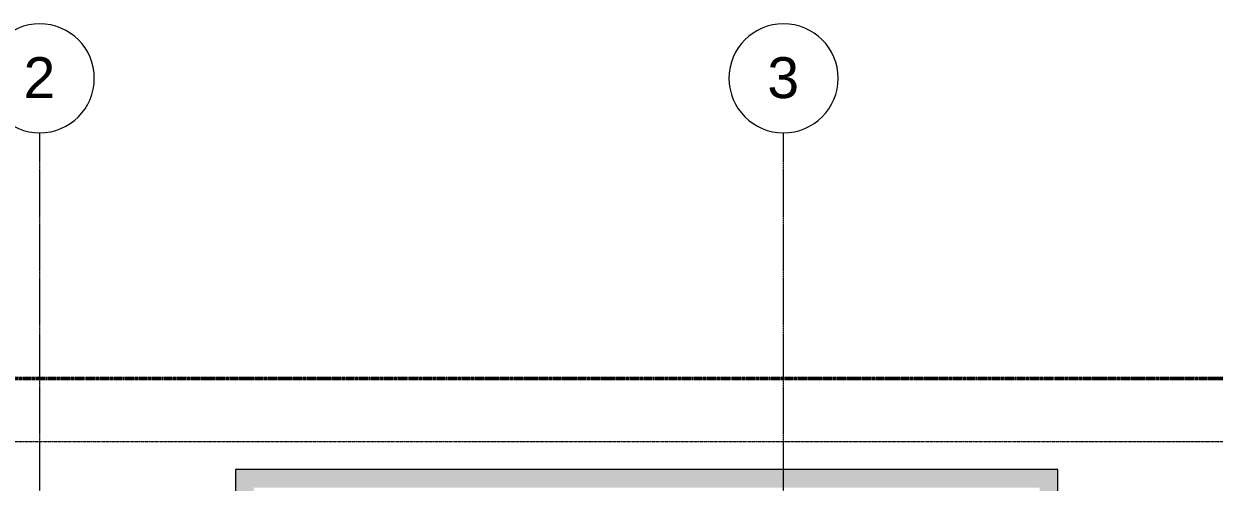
# Model space of a CAD drawing. Header units: inches. Extents: x -4218 to -1814, y 9706 to 12426.
# Drawn here: x -3161 to -2638, y 12223 to 12425 of the extents above; entities that cross this region are included whole.
import ezdxf

# ---------------------------------------------------------------- set-up
doc = ezdxf.new("R2010")
doc.units = ezdxf.units.IN
doc.header["$MEASUREMENT"] = 0
for name, pattern in [('Aligning Line 1_8_', [0.25, 0.125, -0.125]), ('Double Dash 3_8_', [1, 0.375, -0.125, 0.125, -0.125, 0.125, -0.125]), ('Grid Line 1_2_', [0.875, 0.5, -0.125, 0.125, -0.125])]:
    doc.linetypes.add(name, pattern=pattern)
for name, color, linetype, lineweight in [('0-1', 7, 'Continuous', 5), ('0-3', 147, 'Aligning Line 1_8_', 9), ('0-4', 165, 'Continuous', 5), ('C-PROP-LINE-1', 250, 'Double Dash 3_8_', 50), ('G-ANNO-SYMB-1', 147, 'Aligning Line 1_8_', 9), ('S-FNDN-3', 254, 'Continuous', 13), ('S-FNDN-6', 10, 'Continuous', 13), ('S-GRID-1', 1, 'Grid Line 1_2_', 9), ('S-GRID-IDEN', 1, 'Continuous', 9), ('S-GRID-IDEN-1', 147, 'Continuous', 9)]:
    doc.layers.add(name, color=color, linetype=linetype, lineweight=lineweight)
doc.styles.add('Arial', font='arial.ttf', dxfattribs={"height": 18})

# ---------------------------------------------------------------- blocks, each defined once
blk = doc.blocks.new('CTR - 1st Phase - Unit Layouts_rvt-1-FLOOR PLAN - BASEMENT')
at = {"layer": 'G-ANNO-SYMB-1'}
blk.add_line((-1910.95, 12240.75), (-4009.53, 12240.75), dxfattribs=at)
blk = doc.blocks.new('Family - ___-1878357-FLOOR PLAN - BASEMENT')
at = {"layer": 'C-PROP-LINE-1'}
blk.add_line((-3989.61, 12268.69), (-1910.95, 12268.69), dxfattribs=at)
blk = doc.blocks.new('Grid - Grid Head - Circle-50561-FLOOR PLAN - BASEMENT')
at = {"layer": 'S-GRID-IDEN-1'}
for start, end in [(360, 180), (180, 360)]:
    blk.add_arc((0, 0), 0.25, start, end, dxfattribs=at)
blk = doc.blocks.new('CTR - 1st Phase - Shell_rvt-1-FLOOR PLAN - BASEMENT')
at = {"layer": 'S-FNDN-3'}
for points in [[(-3060.32, 12151.79), (-3060.32, 12220.59), (-3044.32, 12220.59), (-3044.32, 12228.59), (-3068.32, 12228.59), (-3068.32, 12151.79)], [(-2714.72, 12204.59), (-2706.72, 12204.59), (-2706.72, 12228.59), (-3044.32, 12228.59), (-3044.32, 12220.59), (-2714.72, 12220.59), (-2714.72, 12212.59)]]:
    blk.add_hatch(color=256, dxfattribs=at).paths.add_polyline_path(points, flags=0)
at = {"layer": 'S-FNDN-6'}
for p, q in [((-3044.32, 12228.59), (-3068.32, 12228.59)), ((-3068.32, 12228.59), (-3068.32, 12151.79)), ((-2706.72, 12228.59), (-3044.32, 12228.59)), ((-2706.72, 12204.59), (-2706.72, 12228.59))]:
    blk.add_line(p, q, dxfattribs=at)
at = {"layer": 'S-GRID-1'}
for p, q in [((-3154.32, 9836.18), (-3154.32, 12376.79)), ((-2827.32, 9836.18), (-2827.32, 12376.79))]:
    blk.add_line(p, q, dxfattribs=at)
at = {"layer": '0-3'}
blk.add_blockref('Family - ___-1878357-FLOOR PLAN - BASEMENT', (0, 0), dxfattribs=at)
at = {"layer": '0-4', "xscale": 95.99999999999994, "yscale": 95.99999999999994, "zscale": 95.99999999999994}
for p in [(-3154.32, 12400.79), (-2827.32, 12400.79)]:
    blk.add_blockref('Grid - Grid Head - Circle-50561-FLOOR PLAN - BASEMENT', p, dxfattribs=at)
at = {"layer": 'S-GRID-IDEN', "char_height": 18, "width": 16.968, "attachment_point": 1, "style": 'Arial'}
for s, insert in [('2', (-3161.45, 12410.08)), ('3', (-2834.45, 12410.08))]:
    blk.add_mtext(s, dxfattribs=dict(at, insert=insert))

msp = doc.modelspace()

# ---------------------------------------------------------------- block references
at = {"layer": '0-1'}
for name in ['CTR - 1st Phase - Shell_rvt-1-FLOOR PLAN - BASEMENT', 'CTR - 1st Phase - Unit Layouts_rvt-1-FLOOR PLAN - BASEMENT']:
    msp.add_blockref(name, (0, 0), dxfattribs=at)

doc.saveas('drawing.dxf')
